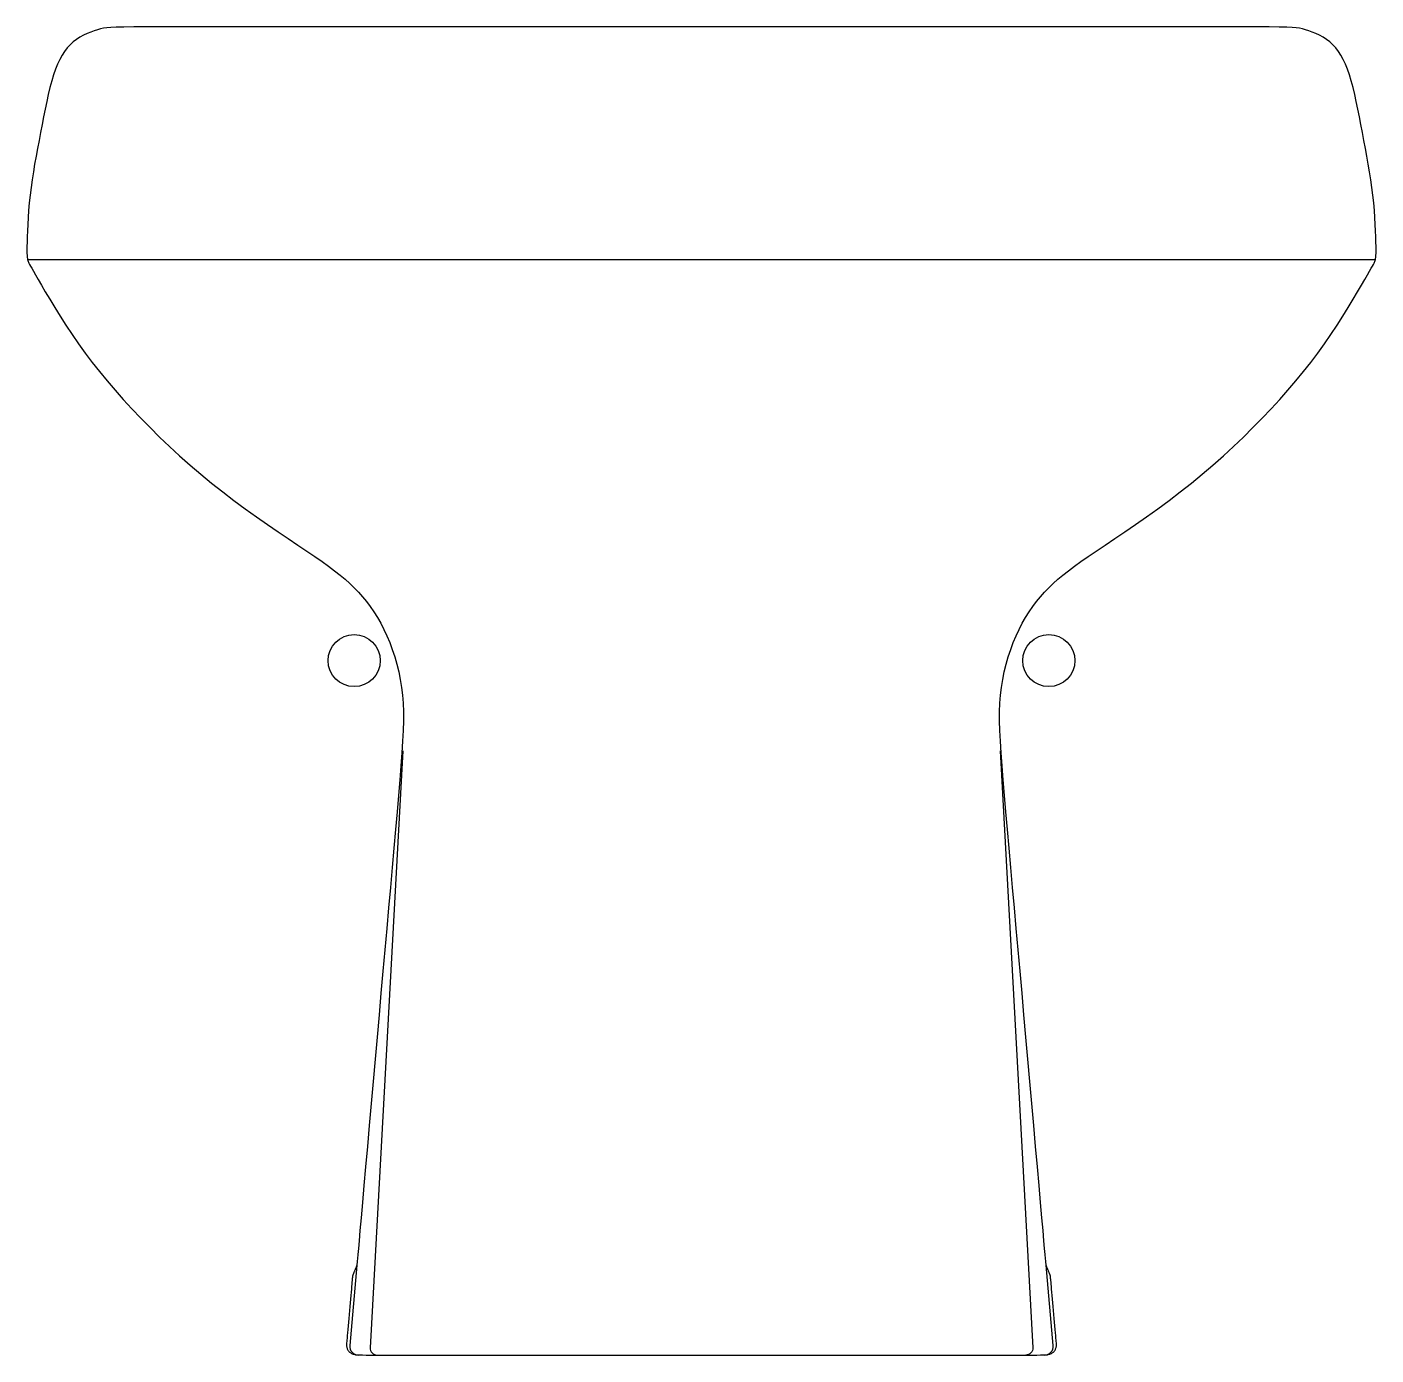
# Model space of a CAD drawing. Extents: x -850.451 to -850.062, y 507.238 to 507.62.
import ezdxf

# ---------------------------------------------------------------- set-up
doc = ezdxf.new("R2010")
doc.units = 0
doc.header["$LTSCALE"] = 50
doc.header["$MEASUREMENT"] = 0
for name, color, linetype in [('A-PECAS', 2, 'CONTINUOUS'), ('A-PEÇAS', 2, 'CONTINUOUS'), ('ESC1-50', 1, 'CONTINUOUS')]:
    doc.layers.add(name, color=color, linetype=linetype)

# ---------------------------------------------------------------- blocks, each defined once
blk = doc.blocks.new('B-8-F')
at = {"layer": 'A-PECAS'}
for points in [[(0.09339, 0), (0.09519, 0), (0.09659, 0), (0.09764, 0.00001), (0.09842, 0.00002), (0.09897, 0.00003), (0.09935, 0.00006), (0.09963, 0.0001), (0.09985, 0.00014), (0.10008, 0.0002), (0.1003, 0.00028), (0.10053, 0.00037), (0.10075, 0.00047), (0.10096, 0.00059), (0.10117, 0.00072), (0.10135, 0.00086), (0.10152, 0.00103), (0.10166, 0.0012), (0.10179, 0.00139), (0.10189, 0.00159), (0.10197, 0.00179), (0.10204, 0.00198), (0.10209, 0.00218), (0.10214, 0.00236), (0.10217, 0.00253), (0.10219, 0.00268), (0.1022, 0.00284), (0.10221, 0.00302), (0.1022, 0.00323), (0.10218, 0.00351), (0.10215, 0.00387), (0.10212, 0.00432), (0.10206, 0.0049), (0.102, 0.0056), (0.10193, 0.00643), (0.10185, 0.00735), (0.10176, 0.00836), (0.10166, 0.00943), (0.10156, 0.01054), (0.10146, 0.01168), (0.10136, 0.01282), (0.10126, 0.01395), (0.10116, 0.01506), (0.10107, 0.01612), (0.10098, 0.01714), (0.10089, 0.01809), (0.10081, 0.01896), (0.10075, 0.01973), (0.10069, 0.02041), (0.10064, 0.02097), (0.10059, 0.02142), (0.10056, 0.02179), (0.10053, 0.02208), (0.10051, 0.0223), (0.10049, 0.02246), (0.10048, 0.02259), (0.10046, 0.02269), (0.10045, 0.02278), (0.10043, 0.02286), (0.10041, 0.02293), (0.10039, 0.02299), (0.10037, 0.02306), (0.10034, 0.02313), (0.10031, 0.02322), (0.10027, 0.02331), (0.10022, 0.02342), (0.10017, 0.02355), (0.10011, 0.02368), (0.10005, 0.02383), (0.09999, 0.02397), (0.09993, 0.02412), (0.09987, 0.02427), (0.09981, 0.02442), (0.09975, 0.02456), (0.09969, 0.02469), (0.09964, 0.02482), (0.09959, 0.02494), (0.09954, 0.02505), (0.0995, 0.02516), (0.09946, 0.02525), (0.09942, 0.02534), (0.09939, 0.02542), (0.09936, 0.0255), (0.09933, 0.02557), (0.0993, 0.02565), (0.09928, 0.02574), (0.09926, 0.02583), (0.09924, 0.02594), (0.09922, 0.02606), (0.09919, 0.02623), (0.09916, 0.0265), (0.09912, 0.02699), (0.09905, 0.02778), (0.09894, 0.02896), (0.09879, 0.03064), (0.09859, 0.0329), (0.09833, 0.03584), (0.098, 0.03952), (0.09762, 0.04388), (0.09718, 0.04881), (0.0967, 0.05423), (0.09619, 0.06003), (0.09565, 0.06613), (0.09509, 0.07242), (0.09453, 0.0788), (0.09396, 0.0852), (0.0934, 0.09158), (0.09284, 0.09794), (0.09228, 0.10425), (0.09172, 0.11051), (0.09117, 0.11669), (0.09063, 0.1228), (0.09009, 0.1288), (0.08956, 0.13469), (0.08905, 0.14043), (0.08855, 0.14598), (0.08808, 0.15132), (0.08764, 0.1564), (0.08723, 0.16118), (0.08687, 0.16564), (0.08655, 0.16974), (0.08628, 0.17345), (0.08607, 0.17681), (0.08592, 0.17987), (0.08584, 0.18267), (0.08584, 0.18527), (0.08592, 0.18771), (0.08609, 0.19003), (0.08635, 0.1923), (0.08672, 0.19454), (0.08717, 0.19676), (0.08771, 0.19894), (0.08833, 0.20108), (0.08903, 0.20316), (0.08978, 0.20518), (0.0906, 0.20713), (0.09146, 0.20899), (0.09237, 0.21076), (0.09333, 0.21244), (0.09433, 0.21404), (0.09537, 0.21556), (0.09646, 0.21701), (0.09759, 0.2184), (0.09877, 0.21973), (0.1, 0.221), (0.10128, 0.22223), (0.10263, 0.22344), (0.10407, 0.22465), (0.10564, 0.22588), (0.10736, 0.22717), (0.10925, 0.22853), (0.11134, 0.22998), (0.11365, 0.23156), (0.1162, 0.23328), (0.11896, 0.23513), (0.1219, 0.23712), (0.12497, 0.23921), (0.12814, 0.24142), (0.13137, 0.24372), (0.13462, 0.24611), (0.13786, 0.24857), (0.14105, 0.2511), (0.14419, 0.25369), (0.14725, 0.25633), (0.15026, 0.259), (0.15318, 0.26169), (0.15602, 0.2644), (0.15878, 0.26712), (0.16144, 0.26983), (0.164, 0.27253), (0.16647, 0.27521), (0.16884, 0.27789), (0.17112, 0.28056), (0.17331, 0.28323), (0.17542, 0.2859), (0.17744, 0.28858), (0.17938, 0.29127), (0.18124, 0.29397), (0.18301, 0.29664), (0.18468, 0.29924), (0.18622, 0.30173), (0.18764, 0.30407), (0.18892, 0.30622), (0.19004, 0.30813), (0.19099, 0.30978), (0.19176, 0.31112), (0.19237, 0.31218), (0.19285, 0.31301), (0.1932, 0.31364), (0.19346, 0.31412), (0.19365, 0.31447), (0.19378, 0.31474), (0.19388, 0.31497), (0.19396, 0.3152), (0.19403, 0.31545), (0.19409, 0.31576), (0.19414, 0.31616), (0.19417, 0.31668), (0.1942, 0.31735), (0.1942, 0.3182), (0.1942, 0.31927), (0.19418, 0.32056), (0.19414, 0.32207), (0.19408, 0.32376), (0.19399, 0.32562), (0.19387, 0.3276), (0.19372, 0.32968), (0.19353, 0.33183), (0.1933, 0.33403), (0.19303, 0.33625), (0.19271, 0.33849), (0.19236, 0.34074), (0.19199, 0.34299), (0.19159, 0.34526), (0.19117, 0.34753), (0.19074, 0.34981), (0.19031, 0.35208), (0.18987, 0.35436), (0.18943, 0.35662), (0.18899, 0.35884), (0.18853, 0.361), (0.18806, 0.36309), (0.18758, 0.36509), (0.18707, 0.36698), (0.18654, 0.36873), (0.18599, 0.37035), (0.1854, 0.37182), (0.18478, 0.37316), (0.18411, 0.37438), (0.1834, 0.37548), (0.18263, 0.37647), (0.18181, 0.37737), (0.18092, 0.37817), (0.17997, 0.3789), (0.17897, 0.37954), (0.17794, 0.3801), (0.1769, 0.3806), (0.17586, 0.38102), (0.17486, 0.38138), (0.1739, 0.38168), (0.17301, 0.38193), (0.17218, 0.38212), (0.17126, 0.38226), (0.1701, 0.38236), (0.16852, 0.38243), (0.16636, 0.38247), (0.16345, 0.38249), (0.15963, 0.3825), (0.15472, 0.3825), (0.14862, 0.3825), (0.14142, 0.3825), (0.13329, 0.3825), (0.12437, 0.3825), (0.11483, 0.3825), (0.10483, 0.3825), (0.0945, 0.3825), (0.08403, 0.3825), (0.07352, 0.3825), (0.06302, 0.3825), (0.05252, 0.3825), (0.04201, 0.3825), (0.03151, 0.3825), (0.02101, 0.3825), (0.0105, 0.3825), (0, 0.3825), (-0.0105, 0.3825), (-0.02101, 0.3825), (-0.03151, 0.3825), (-0.04201, 0.3825), (-0.05252, 0.3825), (-0.06302, 0.3825), (-0.07352, 0.3825), (-0.08403, 0.3825), (-0.0945, 0.3825), (-0.10483, 0.3825), (-0.11483, 0.3825), (-0.12437, 0.3825), (-0.13329, 0.3825), (-0.14142, 0.3825), (-0.14862, 0.3825), (-0.15472, 0.3825), (-0.15963, 0.3825), (-0.16345, 0.38249), (-0.16636, 0.38247), (-0.16852, 0.38243), (-0.1701, 0.38236), (-0.17126, 0.38226), (-0.17218, 0.38212), (-0.17301, 0.38193), (-0.1739, 0.38168), (-0.17486, 0.38138), (-0.17586, 0.38102), (-0.1769, 0.3806), (-0.17794, 0.3801), (-0.17897, 0.37954), (-0.17997, 0.3789), (-0.18092, 0.37817), (-0.18181, 0.37737), (-0.18263, 0.37647), (-0.1834, 0.37548), (-0.18411, 0.37438), (-0.18478, 0.37316), (-0.1854, 0.37182), (-0.18599, 0.37035), (-0.18654, 0.36873), (-0.18707, 0.36698), (-0.18758, 0.36509), (-0.18806, 0.36309), (-0.18853, 0.361), (-0.18899, 0.35884), (-0.18943, 0.35662), (-0.18987, 0.35436), (-0.19031, 0.35208), (-0.19074, 0.34981), (-0.19117, 0.34753), (-0.19159, 0.34526), (-0.19199, 0.34299), (-0.19236, 0.34074), (-0.19271, 0.33849), (-0.19303, 0.33625), (-0.1933, 0.33403), (-0.19353, 0.33183), (-0.19372, 0.32968), (-0.19387, 0.3276), (-0.19399, 0.32562), (-0.19408, 0.32376), (-0.19414, 0.32207), (-0.19418, 0.32056), (-0.1942, 0.31927), (-0.1942, 0.3182), (-0.1942, 0.31735), (-0.19417, 0.31668), (-0.19414, 0.31616), (-0.19409, 0.31576), (-0.19403, 0.31545), (-0.19396, 0.3152), (-0.19388, 0.31497), (-0.19378, 0.31474), (-0.19365, 0.31447), (-0.19346, 0.31412), (-0.1932, 0.31364), (-0.19285, 0.31301), (-0.19237, 0.31218), (-0.19176, 0.31112), (-0.19099, 0.30978), (-0.19004, 0.30813), (-0.18892, 0.30622), (-0.18764, 0.30407), (-0.18622, 0.30173), (-0.18468, 0.29924), (-0.18301, 0.29664), (-0.18124, 0.29397), (-0.17938, 0.29127), (-0.17744, 0.28858), (-0.17542, 0.2859), (-0.17331, 0.28323), (-0.17112, 0.28056), (-0.16884, 0.27789), (-0.16647, 0.27521), (-0.164, 0.27253), (-0.16144, 0.26983), (-0.15878, 0.26712), (-0.15602, 0.2644), (-0.15318, 0.26169), (-0.15026, 0.259), (-0.14725, 0.25633), (-0.14419, 0.25369), (-0.14105, 0.2511), (-0.13786, 0.24857), (-0.13462, 0.24611), (-0.13137, 0.24372), (-0.12814, 0.24142), (-0.12497, 0.23921), (-0.1219, 0.23712), (-0.11896, 0.23513), (-0.1162, 0.23328), (-0.11365, 0.23156), (-0.11134, 0.22998), (-0.10925, 0.22853), (-0.10736, 0.22717), (-0.10564, 0.22588), (-0.10407, 0.22465), (-0.10263, 0.22344), (-0.10128, 0.22223), (-0.1, 0.221), (-0.09877, 0.21973), (-0.09759, 0.2184), (-0.09646, 0.21701), (-0.09537, 0.21556), (-0.09433, 0.21404), (-0.09333, 0.21244), (-0.09237, 0.21076), (-0.09146, 0.20899), (-0.0906, 0.20713), (-0.08978, 0.20518), (-0.08903, 0.20316), (-0.08833, 0.20108), (-0.08771, 0.19894), (-0.08717, 0.19676), (-0.08672, 0.19454), (-0.08635, 0.1923), (-0.08609, 0.19003), (-0.08592, 0.18771), (-0.08584, 0.18527), (-0.08584, 0.18267), (-0.08592, 0.17987), (-0.08607, 0.17681), (-0.08628, 0.17345), (-0.08655, 0.16974), (-0.08687, 0.16564), (-0.08723, 0.16118), (-0.08764, 0.1564), (-0.08808, 0.15132), (-0.08855, 0.14598), (-0.08905, 0.14043), (-0.08956, 0.13469), (-0.09009, 0.1288), (-0.09063, 0.1228), (-0.09117, 0.11669), (-0.09172, 0.11051), (-0.09228, 0.10425), (-0.09284, 0.09794), (-0.0934, 0.09158), (-0.09396, 0.0852), (-0.09453, 0.0788), (-0.09509, 0.07242), (-0.09565, 0.06613), (-0.09619, 0.06003), (-0.0967, 0.05423), (-0.09718, 0.04881), (-0.09762, 0.04388), (-0.098, 0.03952), (-0.09833, 0.03584), (-0.09859, 0.0329), (-0.09879, 0.03064), (-0.09894, 0.02896), (-0.09905, 0.02778), (-0.09912, 0.02699), (-0.09916, 0.0265), (-0.09919, 0.02623), (-0.09922, 0.02606), (-0.09924, 0.02594), (-0.09926, 0.02583), (-0.09928, 0.02574), (-0.0993, 0.02565), (-0.09933, 0.02557), (-0.09936, 0.0255), (-0.09939, 0.02542), (-0.09942, 0.02534), (-0.09946, 0.02525), (-0.0995, 0.02516), (-0.09954, 0.02505), (-0.09959, 0.02494), (-0.09964, 0.02482), (-0.09969, 0.02469), (-0.09975, 0.02456), (-0.09981, 0.02442), (-0.09987, 0.02427), (-0.09993, 0.02412), (-0.09999, 0.02397), (-0.10005, 0.02383), (-0.10011, 0.02368), (-0.10017, 0.02355), (-0.10022, 0.02342), (-0.10027, 0.02331), (-0.10031, 0.02322), (-0.10034, 0.02313), (-0.10037, 0.02306), (-0.10039, 0.02299), (-0.10041, 0.02293), (-0.10043, 0.02286), (-0.10045, 0.02278), (-0.10046, 0.02269), (-0.10048, 0.02259), (-0.10049, 0.02246), (-0.10051, 0.0223), (-0.10053, 0.02208), (-0.10056, 0.02179), (-0.10059, 0.02142), (-0.10064, 0.02097), (-0.10069, 0.02041), (-0.10075, 0.01973), (-0.10081, 0.01896), (-0.10089, 0.01809), (-0.10098, 0.01714), (-0.10107, 0.01612), (-0.10116, 0.01506), (-0.10126, 0.01395), (-0.10136, 0.01282), (-0.10146, 0.01168), (-0.10156, 0.01054), (-0.10166, 0.00943), (-0.10176, 0.00836), (-0.10185, 0.00735), (-0.10193, 0.00643), (-0.102, 0.0056), (-0.10206, 0.0049), (-0.10212, 0.00432), (-0.10215, 0.00387), (-0.10218, 0.00351), (-0.1022, 0.00323), (-0.10221, 0.00302), (-0.1022, 0.00284), (-0.10219, 0.00268), (-0.10217, 0.00253), (-0.10214, 0.00236), (-0.10209, 0.00218), (-0.10204, 0.00198), (-0.10197, 0.00179), (-0.10189, 0.00159), (-0.10179, 0.00139), (-0.10166, 0.0012), (-0.10152, 0.00103), (-0.10135, 0.00086), (-0.10117, 0.00072), (-0.10096, 0.00059), (-0.10075, 0.00047), (-0.10053, 0.00037), (-0.1003, 0.00028), (-0.10008, 0.0002), (-0.09985, 0.00014), (-0.09963, 0.0001), (-0.09935, 0.00006), (-0.09897, 0.00003), (-0.09842, 0.00002), (-0.09764, 0.00001), (-0.09659, 0), (-0.09519, 0), (-0.09339, 0)], [(-0.09339, 0), (0, 0), (0.09339, 0)]]:
    blk.add_lwpolyline(points, dxfattribs=at)
at = {"layer": 'ESC1-50'}
blk.add_lwpolyline([(-0.19405, 0.31553), (0, 0.31553), (0.19405, 0.31553)], dxfattribs=at)
for points in [[(-0.086, 0.174), (-0.09538, 0.00211, 0.430281), (-0.09339, 0)], [(0.086, 0.174), (0.09538, 0.00211, -0.430281), (0.09339, 0)], [(-0.09921, 0.02584), (-0.10126, 0.00272, 0.440299), (-0.09877, 0, 0.440299)], [(0.09877, 0, 0.440299), (0.10126, 0.00272), (0.09921, 0.02584)]]:
    blk.add_lwpolyline(points, format="xyb", dxfattribs=at)
for centre in [(-0.1, 0.2), (0.1, 0.2)]:
    blk.add_circle(centre, 0.0075, dxfattribs=at)

msp = doc.modelspace()

# ---------------------------------------------------------------- block references
at = {"layer": 'A-PEÇAS'}
msp.add_blockref('B-8-F', (-850.25656, 507.23762), dxfattribs=at)

doc.saveas('drawing.dxf')
